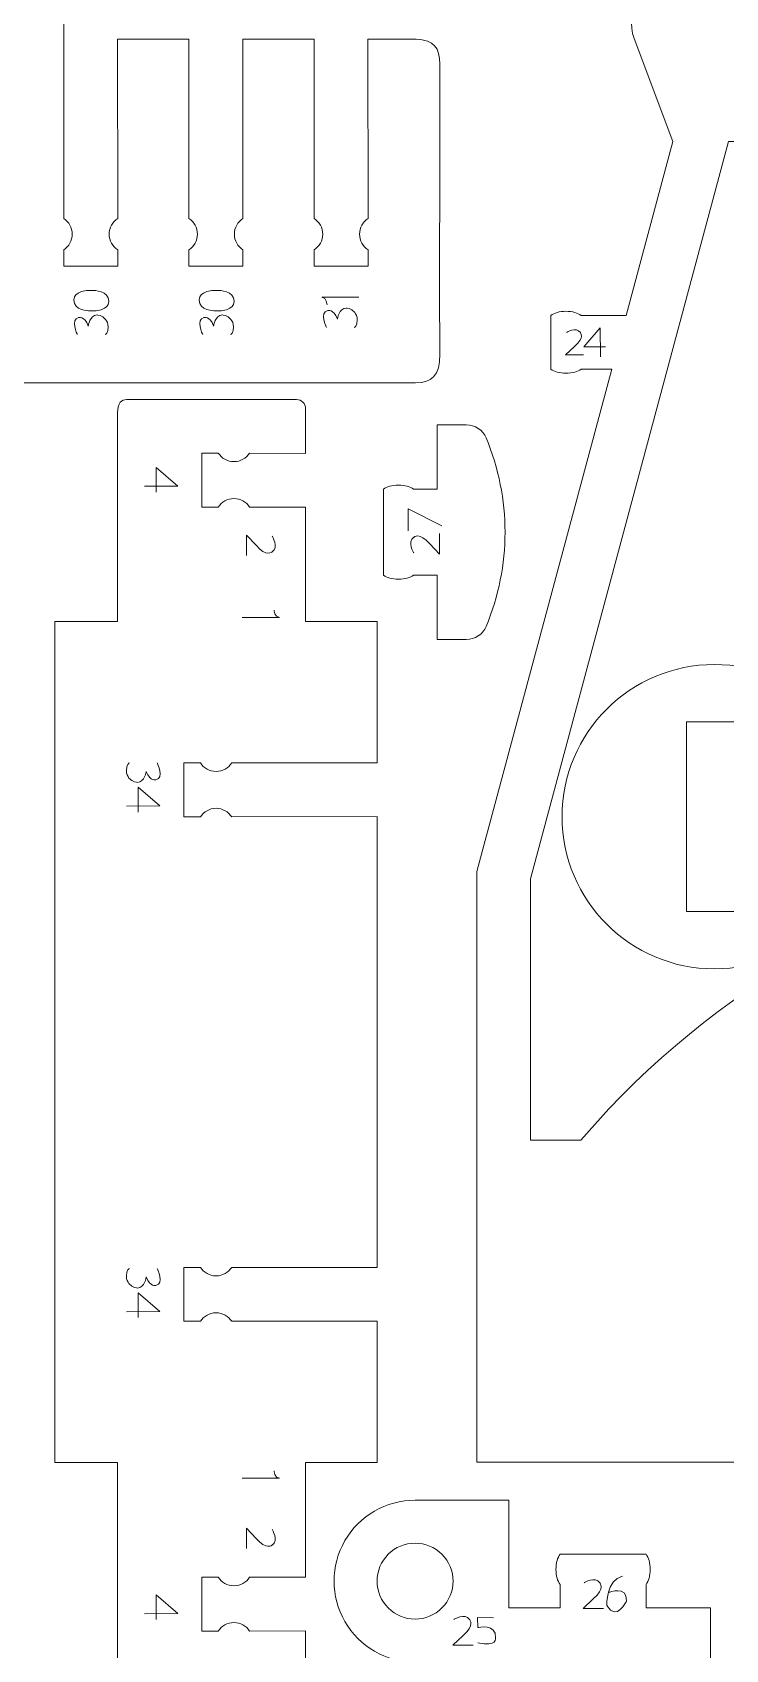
# Model space of a CAD drawing. Header units: centimetres. Extents: x -25 to 25, y -32.5 to 32.5.
# Drawn here: x 5.09 to 9, y -12.9 to -3.77 of the extents above; entities that cross this region are included whole.
import ezdxf

# ---------------------------------------------------------------- set-up
doc = ezdxf.new("R2010")
doc.units = ezdxf.units.CM
doc.header["$MEASUREMENT"] = 0
doc.layers.add('Capa 1', color=7, linetype='Continuous')

msp = doc.modelspace()

# ---------------------------------------------------------------- linework, layer by layer
at = {"layer": 'Capa 1', "color": 250, "lineweight": 9}
for points, knots in [([(0.30389, -4.82121), (0.30389, -4.82121), (0.30254, 1.88672), (0.30254, 1.88672), (0.30254, 1.88672), (0.30258, 1.95105), (0.32817, 2.01271), (0.37366, 2.05821), (0.37366, 2.05821), (0.4192, 2.10366), (0.48061, 2.12916), (0.5449, 2.12912), (0.5449, 2.12912), (0.5449, 2.12912), (2.28698, 2.12912), (2.28698, 2.12912), (2.28698, 2.12912), (2.28698, 2.12912), (2.28698, 2.3397), (2.28698, 2.3397), (2.28698, 2.3397), (2.28698, 2.49889), (2.41721, 2.62912), (2.5764, 2.62912), (2.5764, 2.62912), (2.5764, 2.62912), (2.99756, 2.62912), (2.99756, 2.62912), (2.99756, 2.62912), (3.15674, 2.62912), (3.28698, 2.49889), (3.28698, 2.3397), (3.28698, 2.3397), (3.28698, 2.3397), (3.28698, 2.12912), (3.28698, 2.12912), (3.28698, 2.12912), (3.28698, 2.12912), (5.02906, 2.12912), (5.02906, 2.12912), (5.02906, 2.12912), (5.0934, 2.12908), (5.1551, 2.10349), (5.20055, 2.05795), (5.20055, 2.05795), (5.246, 2.01246), (5.27151, 1.95105), (5.27147, 1.88672), (5.27147, 1.88672), (5.27147, 1.88672), (5.27147, -4.82121), (5.27147, -4.82121)], [0, 0, 0, 0, 0.0714286, 0.0714286, 0.0714286, 0.0714286, 0.1428571, 0.1428571, 0.1428571, 0.1428571, 0.2142857, 0.2142857, 0.2142857, 0.2142857, 0.2857143, 0.2857143, 0.2857143, 0.2857143, 0.3571429, 0.3571429, 0.3571429, 0.3571429, 0.4285714, 0.4285714, 0.4285714, 0.4285714, 0.5, 0.5, 0.5, 0.5, 0.5714286, 0.5714286, 0.5714286, 0.5714286, 0.6428571, 0.6428571, 0.6428571, 0.6428571, 0.7142857, 0.7142857, 0.7142857, 0.7142857, 0.7857143, 0.7857143, 0.7857143, 0.7857143, 0.8571429, 0.8571429, 0.8571429, 0.8571429, 1, 1, 1, 1]), ([(6.98782, -4.82121), (6.98782, -4.82121), (6.98647, -3.80937), (6.98647, -3.80937), (6.98647, -3.80937), (7.07734, -3.80937), (7.16824, -3.80734), (7.25909, -3.80937), (7.25909, -3.80937), (7.35819, -3.81158), (7.39198, -3.85735), (7.39235, -3.95026), (7.39235, -3.95026), (7.39452, -4.4956), (7.38748, -5.04095), (7.39235, -5.58627), (7.39235, -5.58627), (7.39345, -5.70955), (7.34302, -5.74812), (7.25468, -5.74845), (7.25468, -5.74845), (7.25468, -5.74845), (4.96851, -5.74845), (4.96851, -5.74845), (4.96851, -5.74845), (4.96851, -5.74845), (4.96851, -12.17174), (4.96851, -12.17174), (4.96851, -12.17174), (4.96846, -12.23603), (4.94283, -12.29774), (4.89734, -12.34319), (4.89734, -12.34319), (4.8518, -12.38864), (4.79044, -12.41414), (4.72611, -12.4141), (4.72611, -12.4141), (4.72611, -12.4141), (2.78698, -12.4141), (2.78698, -12.4141), (2.78698, -12.4141), (2.78698, -12.4141), (0.8479, -12.4141), (0.8479, -12.4141), (0.8479, -12.4141), (0.78356, -12.41406), (0.7219, -12.38847), (0.67645, -12.34297), (0.67645, -12.34297), (0.631, -12.29744), (0.60546, -12.23603), (0.6055, -12.17174), (0.6055, -12.17174), (0.6055, -12.17174), (0.6055, -5.74845), (0.6055, -5.74845), (0.6055, -5.74845), (0.6055, -5.74845), (-1.68067, -5.74845), (-1.68067, -5.74845), (-1.68067, -5.74845), (-1.76901, -5.74812), (-1.81944, -5.70955), (-1.81834, -5.58627), (-1.81834, -5.58627), (-1.81347, -5.04095), (-1.82051, -4.4956), (-1.81834, -3.95026), (-1.81834, -3.95026), (-1.81797, -3.85735), (-1.78418, -3.81158), (-1.68508, -3.80937), (-1.68508, -3.80937), (-1.59423, -3.80734), (-1.50333, -3.80937), (-1.41246, -3.80937), (-1.41246, -3.80937), (-1.41246, -3.80937), (-1.41246, -4.82121), (-1.41246, -4.82121)], [0, 0, 0, 0, 0.047619, 0.047619, 0.047619, 0.047619, 0.0952381, 0.0952381, 0.0952381, 0.0952381, 0.1428571, 0.1428571, 0.1428571, 0.1428571, 0.1904762, 0.1904762, 0.1904762, 0.1904762, 0.2380952, 0.2380952, 0.2380952, 0.2380952, 0.2857143, 0.2857143, 0.2857143, 0.2857143, 0.3333333, 0.3333333, 0.3333333, 0.3333333, 0.3809524, 0.3809524, 0.3809524, 0.3809524, 0.4285714, 0.4285714, 0.4285714, 0.4285714, 0.4761905, 0.4761905, 0.4761905, 0.4761905, 0.5238095, 0.5238095, 0.5238095, 0.5238095, 0.5714286, 0.5714286, 0.5714286, 0.5714286, 0.6190476, 0.6190476, 0.6190476, 0.6190476, 0.6666667, 0.6666667, 0.6666667, 0.6666667, 0.7142857, 0.7142857, 0.7142857, 0.7142857, 0.7619048, 0.7619048, 0.7619048, 0.7619048, 0.8095238, 0.8095238, 0.8095238, 0.8095238, 0.8571429, 0.8571429, 0.8571429, 0.8571429, 0.9047619, 0.9047619, 0.9047619, 0.9047619, 1, 1, 1, 1]), ([(5.57582, -4.82121), (5.57582, -4.82121), (5.57447, -3.80937), (5.57447, -3.80937), (5.57447, -3.80937), (5.57447, -3.80937), (5.97747, -3.80937), (5.97747, -3.80937), (5.97747, -3.80937), (5.97747, -3.80937), (5.97747, -4.82121), (5.97747, -4.82121)], [0, 0, 0, 0, 0.25, 0.25, 0.25, 0.25, 0.5, 0.5, 0.5, 0.5, 1, 1, 1, 1]), ([(6.28182, -4.82121), (6.28182, -4.82121), (6.28047, -3.80937), (6.28047, -3.80937), (6.28047, -3.80937), (6.28047, -3.80937), (6.68347, -3.80937), (6.68347, -3.80937), (6.68347, -3.80937), (6.68347, -3.80937), (6.68347, -4.82121), (6.68347, -4.82121)], [0, 0, 0, 0, 0.25, 0.25, 0.25, 0.25, 0.5, 0.5, 0.5, 0.5, 1, 1, 1, 1]), ([(5.27147, -4.82121), (5.30045, -4.83983), (5.31966, -4.87235), (5.31966, -4.90935), (5.31966, -4.90935), (5.31966, -4.94634), (5.30045, -4.97887), (5.27147, -4.99747)], [0, 0, 0, 0, 0.3333333, 0.3333333, 0.3333333, 0.3333333, 1, 1, 1, 1]), ([(5.57582, -4.82121), (5.54683, -4.83983), (5.52762, -4.87235), (5.52762, -4.90935), (5.52762, -4.90935), (5.52762, -4.94634), (5.54683, -4.97887), (5.57582, -4.99747)], [0, 0, 0, 0, 0.3333333, 0.3333333, 0.3333333, 0.3333333, 1, 1, 1, 1]), ([(5.97747, -4.82121), (6.00645, -4.83983), (6.02566, -4.87235), (6.02566, -4.90935), (6.02566, -4.90935), (6.02566, -4.94634), (6.00645, -4.97887), (5.97747, -4.99747)], [0, 0, 0, 0, 0.3333333, 0.3333333, 0.3333333, 0.3333333, 1, 1, 1, 1]), ([(6.28182, -4.82121), (6.25283, -4.83983), (6.23362, -4.87235), (6.23362, -4.90935), (6.23362, -4.90935), (6.23362, -4.94634), (6.25283, -4.97887), (6.28182, -4.99747)], [0, 0, 0, 0, 0.3333333, 0.3333333, 0.3333333, 0.3333333, 1, 1, 1, 1]), ([(6.68347, -4.82121), (6.71245, -4.83983), (6.73166, -4.87235), (6.73166, -4.90935), (6.73166, -4.90935), (6.73166, -4.94634), (6.71245, -4.97887), (6.68347, -4.99747)], [0, 0, 0, 0, 0.3333333, 0.3333333, 0.3333333, 0.3333333, 1, 1, 1, 1]), ([(6.98782, -4.82121), (6.95883, -4.83983), (6.93962, -4.87235), (6.93962, -4.90935), (6.93962, -4.90935), (6.93962, -4.94634), (6.95883, -4.97887), (6.98782, -4.99747)], [0, 0, 0, 0, 0.3333333, 0.3333333, 0.3333333, 0.3333333, 1, 1, 1, 1]), ([(5.27147, -4.99747), (5.27147, -4.99747), (5.27136, -5.08999), (5.27136, -5.08999), (5.27136, -5.08999), (5.27136, -5.08999), (5.57582, -5.08999), (5.57582, -5.08999), (5.57582, -5.08999), (5.57582, -5.08999), (5.57582, -4.99745), (5.57582, -4.99745)], [0, 0, 0, 0, 0.25, 0.25, 0.25, 0.25, 0.5, 0.5, 0.5, 0.5, 1, 1, 1, 1]), ([(5.97747, -4.99747), (5.97747, -4.99747), (5.97736, -5.08999), (5.97736, -5.08999), (5.97736, -5.08999), (5.97736, -5.08999), (6.28182, -5.08999), (6.28182, -5.08999), (6.28182, -5.08999), (6.28182, -5.08999), (6.28182, -4.99745), (6.28182, -4.99745)], [0, 0, 0, 0, 0.25, 0.25, 0.25, 0.25, 0.5, 0.5, 0.5, 0.5, 1, 1, 1, 1]), ([(6.68347, -4.99747), (6.68347, -4.99747), (6.68336, -5.08999), (6.68336, -5.08999), (6.68336, -5.08999), (6.68336, -5.08999), (6.98782, -5.08999), (6.98782, -5.08999), (6.98782, -5.08999), (6.98782, -5.08999), (6.98782, -4.99745), (6.98782, -4.99745)], [0, 0, 0, 0, 0.25, 0.25, 0.25, 0.25, 0.5, 0.5, 0.5, 0.5, 1, 1, 1, 1]), ([(6.31946, -12.79217), (6.31946, -12.79217), (6.63539, -12.79088), (6.63539, -12.79088), (6.63539, -12.79088), (6.63539, -12.79088), (6.63539, -13.04341), (6.63539, -13.04341), (6.63539, -13.04341), (6.63539, -13.05681), (6.63006, -13.06965), (6.62063, -13.07912), (6.62063, -13.07912), (6.61119, -13.0886), (6.59826, -13.09391), (6.58487, -13.09393), (6.58487, -13.09393), (6.58487, -13.09393), (5.62526, -13.09393), (5.62526, -13.09393), (5.62526, -13.09393), (5.61187, -13.09393), (5.59899, -13.08855), (5.58956, -13.07916), (5.58956, -13.07916), (5.58013, -13.06977), (5.57474, -13.05681), (5.57474, -13.04341), (5.57474, -13.04341), (5.57474, -13.04341), (5.57474, -11.84131), (5.57474, -11.84131), (5.57474, -11.84131), (5.57474, -11.84131), (5.22115, -11.84131), (5.22115, -11.84131), (5.22115, -11.84131), (5.22115, -11.84131), (5.22115, -7.09554), (5.22115, -7.09554), (5.22115, -7.09554), (5.22115, -7.09554), (5.57474, -7.09554), (5.57474, -7.09554), (5.57474, -7.09554), (5.57474, -7.09554), (5.57474, -5.91364), (5.57474, -5.91364), (5.57474, -5.91364), (5.57474, -5.90026), (5.58013, -5.86718), (5.58952, -5.85775), (5.58952, -5.85775), (5.59891, -5.84832), (5.61187, -5.84294), (5.62526, -5.84294), (5.62526, -5.84294), (5.62526, -5.84294), (6.58487, -5.84294), (6.58487, -5.84294), (6.58487, -5.84294), (6.59826, -5.84294), (6.61111, -5.84823), (6.62059, -5.85771), (6.62059, -5.85771), (6.63004, -5.86716), (6.63537, -5.88006), (6.63539, -5.89344), (6.63539, -5.89344), (6.63539, -5.89344), (6.63539, -6.14599), (6.63539, -6.14599), (6.63539, -6.14599), (6.63539, -6.14599), (6.31946, -6.1447), (6.31946, -6.1447)], [0, 0, 0, 0, 0.05, 0.05, 0.05, 0.05, 0.1, 0.1, 0.1, 0.1, 0.15, 0.15, 0.15, 0.15, 0.2, 0.2, 0.2, 0.2, 0.25, 0.25, 0.25, 0.25, 0.3, 0.3, 0.3, 0.3, 0.35, 0.35, 0.35, 0.35, 0.4, 0.4, 0.4, 0.4, 0.45, 0.45, 0.45, 0.45, 0.5, 0.5, 0.5, 0.5, 0.55, 0.55, 0.55, 0.55, 0.6, 0.6, 0.6, 0.6, 0.65, 0.65, 0.65, 0.65, 0.7, 0.7, 0.7, 0.7, 0.75, 0.75, 0.75, 0.75, 0.8, 0.8, 0.8, 0.8, 0.85, 0.85, 0.85, 0.85, 0.9, 0.9, 0.9, 0.9, 1, 1, 1, 1]), ([(6.1432, -6.1447), (6.1432, -6.1447), (6.05068, -6.14459), (6.05068, -6.14459), (6.05068, -6.14459), (6.05068, -6.14459), (6.05068, -6.44905), (6.05068, -6.44905), (6.05068, -6.44905), (6.05068, -6.44905), (6.14322, -6.44905), (6.14322, -6.44905)], [0, 0, 0, 0, 0.25, 0.25, 0.25, 0.25, 0.5, 0.5, 0.5, 0.5, 1, 1, 1, 1]), ([(6.31946, -6.1447), (6.30084, -6.17368), (6.26832, -6.19289), (6.23132, -6.19289), (6.23132, -6.19289), (6.19433, -6.19289), (6.1618, -6.17368), (6.1432, -6.1447)], [0, 0, 0, 0, 0.3333333, 0.3333333, 0.3333333, 0.3333333, 1, 1, 1, 1]), ([(6.31946, -6.44905), (6.30084, -6.42006), (6.26832, -6.40085), (6.23132, -6.40085), (6.23132, -6.40085), (6.19433, -6.40085), (6.1618, -6.42006), (6.1432, -6.44905)], [0, 0, 0, 0, 0.3333333, 0.3333333, 0.3333333, 0.3333333, 1, 1, 1, 1]), ([(6.31946, -6.44905), (6.31946, -6.44905), (6.63539, -6.44905), (6.63539, -6.44905), (6.63539, -6.44905), (6.63539, -6.44905), (6.63539, -7.09554), (6.63539, -7.09554), (6.63539, -7.09554), (6.63539, -7.09554), (7.03946, -7.09554), (7.03946, -7.09554), (7.03946, -7.09554), (7.03946, -7.09554), (7.03946, -7.89304), (7.03946, -7.89304), (7.03946, -7.89304), (7.03946, -7.89304), (6.21846, -7.89304), (6.21846, -7.89304)], [0, 0, 0, 0, 0.1666667, 0.1666667, 0.1666667, 0.1666667, 0.3333333, 0.3333333, 0.3333333, 0.3333333, 0.5, 0.5, 0.5, 0.5, 0.6666667, 0.6666667, 0.6666667, 0.6666667, 1, 1, 1, 1]), ([(8.08131, -8.19629), (8.08131, -7.72216), (8.46567, -7.3378), (8.93981, -7.3378), (8.93981, -7.3378), (9.41394, -7.3378), (9.79831, -7.72216), (9.79831, -8.19629), (9.79831, -8.19629), (9.79831, -8.67042), (9.41394, -9.0548), (8.93981, -9.0548), (8.93981, -9.0548), (8.46567, -9.0548), (8.08131, -8.67042), (8.08131, -8.19629)], [0, 0, 0, 0, 0.2, 0.2, 0.2, 0.2, 0.4, 0.4, 0.4, 0.4, 0.6, 0.6, 0.6, 0.6, 1, 1, 1, 1]), ([(9.09636, -7.66099), (9.09636, -7.66099), (9.09636, -8.7316), (9.09636, -8.7316), (9.09636, -8.7316), (9.09636, -8.7316), (8.78326, -8.7316), (8.78326, -8.7316), (8.78326, -8.7316), (8.78326, -8.7316), (8.78326, -7.66099), (8.78326, -7.66099), (8.78326, -7.66099), (8.78326, -7.66099), (9.09636, -7.66099), (9.09636, -7.66099)], [0, 0, 0, 0, 0.2, 0.2, 0.2, 0.2, 0.4, 0.4, 0.4, 0.4, 0.6, 0.6, 0.6, 0.6, 1, 1, 1, 1]), ([(6.0422, -7.89304), (6.0422, -7.89304), (5.94968, -7.89293), (5.94968, -7.89293), (5.94968, -7.89293), (5.94968, -7.89293), (5.94968, -8.1974), (5.94968, -8.1974), (5.94968, -8.1974), (5.94968, -8.1974), (6.04222, -8.1974), (6.04222, -8.1974)], [0, 0, 0, 0, 0.25, 0.25, 0.25, 0.25, 0.5, 0.5, 0.5, 0.5, 1, 1, 1, 1]), ([(6.21846, -7.89304), (6.19984, -7.92203), (6.16732, -7.94124), (6.13032, -7.94124), (6.13032, -7.94124), (6.09332, -7.94124), (6.0608, -7.92203), (6.0422, -7.89304)], [0, 0, 0, 0, 0.3333333, 0.3333333, 0.3333333, 0.3333333, 1, 1, 1, 1]), ([(6.21846, -8.1974), (6.19984, -8.16841), (6.16732, -8.1492), (6.13032, -8.1492), (6.13032, -8.1492), (6.09332, -8.1492), (6.0608, -8.16841), (6.0422, -8.1974)], [0, 0, 0, 0, 0.3333333, 0.3333333, 0.3333333, 0.3333333, 1, 1, 1, 1]), ([(6.21846, -8.1974), (6.21846, -8.1974), (7.03946, -8.1961), (7.03946, -8.1961), (7.03946, -8.1961), (7.03946, -8.1961), (7.03946, -10.74087), (7.03946, -10.74087), (7.03946, -10.74087), (7.03946, -10.74087), (6.21847, -10.73958), (6.21847, -10.73958)], [0, 0, 0, 0, 0.25, 0.25, 0.25, 0.25, 0.5, 0.5, 0.5, 0.5, 1, 1, 1, 1]), ([(6.0422, -10.73957), (6.0422, -10.73957), (5.94968, -10.73946), (5.94968, -10.73946), (5.94968, -10.73946), (5.94968, -10.73946), (5.94968, -11.04393), (5.94968, -11.04393), (5.94968, -11.04393), (5.94968, -11.04393), (6.04222, -11.04393), (6.04222, -11.04393)], [0, 0, 0, 0, 0.25, 0.25, 0.25, 0.25, 0.5, 0.5, 0.5, 0.5, 1, 1, 1, 1]), ([(6.21846, -10.73957), (6.19984, -10.76856), (6.16732, -10.78777), (6.13032, -10.78777), (6.13032, -10.78777), (6.09332, -10.78777), (6.0608, -10.76856), (6.0422, -10.73957)], [0, 0, 0, 0, 0.3333333, 0.3333333, 0.3333333, 0.3333333, 1, 1, 1, 1]), ([(6.21846, -11.04393), (6.19984, -11.01494), (6.16732, -10.99573), (6.13032, -10.99573), (6.13032, -10.99573), (6.09332, -10.99573), (6.0608, -11.01494), (6.0422, -11.04393)], [0, 0, 0, 0, 0.3333333, 0.3333333, 0.3333333, 0.3333333, 1, 1, 1, 1]), ([(6.21847, -11.04393), (6.21847, -11.04393), (7.03946, -11.04393), (7.03946, -11.04393), (7.03946, -11.04393), (7.03946, -11.04393), (7.03946, -11.84131), (7.03946, -11.84131), (7.03946, -11.84131), (7.03946, -11.84131), (6.63539, -11.84131), (6.63539, -11.84131), (6.63539, -11.84131), (6.63539, -11.84131), (6.63539, -12.48782), (6.63539, -12.48782), (6.63539, -12.48782), (6.63539, -12.48782), (6.31946, -12.48782), (6.31946, -12.48782)], [0, 0, 0, 0, 0.1666667, 0.1666667, 0.1666667, 0.1666667, 0.3333333, 0.3333333, 0.3333333, 0.3333333, 0.5, 0.5, 0.5, 0.5, 0.6666667, 0.6666667, 0.6666667, 0.6666667, 1, 1, 1, 1]), ([(6.1432, -12.48782), (6.1432, -12.48782), (6.05068, -12.48771), (6.05068, -12.48771), (6.05068, -12.48771), (6.05068, -12.48771), (6.05068, -12.79217), (6.05068, -12.79217), (6.05068, -12.79217), (6.05068, -12.79217), (6.14322, -12.79217), (6.14322, -12.79217)], [0, 0, 0, 0, 0.25, 0.25, 0.25, 0.25, 0.5, 0.5, 0.5, 0.5, 1, 1, 1, 1]), ([(6.31946, -12.48782), (6.30084, -12.51681), (6.26832, -12.53602), (6.23132, -12.53602), (6.23132, -12.53602), (6.19433, -12.53602), (6.1618, -12.51681), (6.1432, -12.48782)], [0, 0, 0, 0, 0.3333333, 0.3333333, 0.3333333, 0.3333333, 1, 1, 1, 1]), ([(6.31946, -12.79217), (6.30084, -12.76319), (6.26832, -12.74398), (6.23132, -12.74398), (6.23132, -12.74398), (6.19433, -12.74398), (6.1618, -12.76319), (6.1432, -12.79217)], [0, 0, 0, 0, 0.3333333, 0.3333333, 0.3333333, 0.3333333, 1, 1, 1, 1])]:
    msp.add_open_spline(points, degree=3, knots=knots, dxfattribs=at)
at = {"layer": 'Capa 1', "color": 18, "lineweight": 9}
for points, knots in [([(13.41842, -3.47706), (13.48267, -3.47702), (13.54433, -3.50248), (13.58978, -3.54789), (13.58978, -3.54789), (13.63523, -3.5933), (13.66077, -3.65521), (13.66082, -3.71942), (13.66082, -3.71942), (13.66082, -3.71942), (13.66082, -3.78002), (13.66082, -3.78002), (13.66082, -3.78002), (13.66082, -3.78002), (12.08529, -3.78002), (12.08529, -3.78002), (12.08529, -3.78002), (12.08529, -3.78002), (12.08529, -4.08302), (12.08529, -4.08302), (12.08529, -4.08302), (12.08529, -4.08302), (13.66082, -4.08302), (13.66082, -4.08302), (13.66082, -4.08302), (13.66082, -4.08302), (13.66082, -8.30268), (13.66082, -8.30268), (13.66082, -8.30268), (13.66082, -8.32759), (13.67355, -8.35072), (13.69455, -8.36408), (13.69455, -8.36408), (13.69455, -8.36408), (14.3107, -8.75548), (14.3107, -8.75548), (14.3107, -8.75548), (14.66064, -8.97773), (14.87269, -9.3639), (14.87278, -9.77847), (14.87278, -9.77847), (14.87278, -9.77847), (14.87278, -11.83939), (14.87278, -11.83939), (14.87278, -11.83939), (14.87278, -11.83939), (13.66082, -11.83939), (13.66082, -11.83939), (13.66082, -11.83939), (13.66082, -11.83939), (13.66082, -10.99107), (13.66082, -10.99107), (13.66082, -10.99107), (13.66082, -10.99107), (13.35786, -10.99107), (13.35786, -10.99107), (13.35786, -10.99107), (13.35786, -10.99107), (13.35786, -11.83939), (13.35786, -11.83939), (13.35786, -11.83939), (13.35786, -11.83939), (12.99426, -11.83939), (12.99426, -11.83939), (12.99426, -11.83939), (12.99426, -11.83939), (12.99426, -12.14239), (12.99426, -12.14239), (12.99426, -12.14239), (12.99426, -12.14239), (11.29753, -12.14239), (11.29753, -12.14239), (11.29753, -12.14239), (11.29753, -12.14239), (11.29753, -11.83939), (11.29753, -11.83939), (11.29753, -11.83939), (11.29753, -11.83939), (7.60113, -11.83939), (7.60113, -11.83939), (7.60113, -11.83939), (7.60113, -11.83939), (7.60113, -8.50659), (7.60113, -8.50659), (7.60113, -8.50659), (7.60113, -8.50659), (8.36101, -5.67064), (8.36101, -5.67064), (8.36101, -5.67064), (8.36101, -5.67064), (8.18816, -5.67064), (8.18816, -5.67064)], [0, 0, 0, 0, 0.0416667, 0.0416667, 0.0416667, 0.0416667, 0.0833333, 0.0833333, 0.0833333, 0.0833333, 0.125, 0.125, 0.125, 0.125, 0.1666667, 0.1666667, 0.1666667, 0.1666667, 0.2083333, 0.2083333, 0.2083333, 0.2083333, 0.25, 0.25, 0.25, 0.25, 0.2916667, 0.2916667, 0.2916667, 0.2916667, 0.3333333, 0.3333333, 0.3333333, 0.3333333, 0.375, 0.375, 0.375, 0.375, 0.4166667, 0.4166667, 0.4166667, 0.4166667, 0.4583333, 0.4583333, 0.4583333, 0.4583333, 0.5, 0.5, 0.5, 0.5, 0.5416667, 0.5416667, 0.5416667, 0.5416667, 0.5833333, 0.5833333, 0.5833333, 0.5833333, 0.625, 0.625, 0.625, 0.625, 0.6666667, 0.6666667, 0.6666667, 0.6666667, 0.7083333, 0.7083333, 0.7083333, 0.7083333, 0.75, 0.75, 0.75, 0.75, 0.7916667, 0.7916667, 0.7916667, 0.7916667, 0.8333333, 0.8333333, 0.8333333, 0.8333333, 0.875, 0.875, 0.875, 0.875, 0.9166667, 0.9166667, 0.9166667, 0.9166667, 1, 1, 1, 1]), ([(8.18816, -5.36768), (8.18816, -5.36768), (8.44219, -5.36768), (8.44219, -5.36768), (8.44219, -5.36768), (8.44219, -5.36768), (8.70526, -4.38602), (8.70526, -4.38602), (8.70526, -4.38602), (8.70526, -4.38602), (8.48785, -3.80429), (8.48785, -3.80429), (8.48785, -3.80429), (8.45997, -3.72999), (8.47028, -3.64672), (8.51544, -3.58141), (8.51544, -3.58141), (8.56059, -3.51615), (8.63553, -3.47715), (8.71489, -3.47706)], [0, 0, 0, 0, 0.1666667, 0.1666667, 0.1666667, 0.1666667, 0.3333333, 0.3333333, 0.3333333, 0.3333333, 0.5, 0.5, 0.5, 0.5, 0.6666667, 0.6666667, 0.6666667, 0.6666667, 1, 1, 1, 1]), ([(11.41394, -8.36154), (11.41394, -8.36154), (11.22569, -8.38063), (11.22569, -8.38063), (11.22569, -8.38063), (10.1247, -8.52174), (9.10701, -9.039), (8.34446, -9.84557), (8.34446, -9.84557), (8.34446, -9.84557), (8.18613, -10.02151), (8.18613, -10.02151), (8.18613, -10.02151), (8.18613, -10.02151), (7.90413, -10.02151), (7.90413, -10.02151), (7.90413, -10.02151), (7.90413, -10.02151), (7.90413, -8.54648), (7.90413, -8.54648), (7.90413, -8.54648), (7.90413, -8.54648), (9.01891, -4.38602), (9.01891, -4.38602), (9.01891, -4.38602), (9.01891, -4.38602), (13.35786, -4.38602), (13.35786, -4.38602), (13.35786, -4.38602), (13.35786, -4.38602), (13.35786, -8.36154), (13.35786, -8.36154), (13.35786, -8.36154), (13.35786, -8.36154), (11.41394, -8.36154), (11.41394, -8.36154)], [0, 0, 0, 0, 0.1, 0.1, 0.1, 0.1, 0.2, 0.2, 0.2, 0.2, 0.3, 0.3, 0.3, 0.3, 0.4, 0.4, 0.4, 0.4, 0.5, 0.5, 0.5, 0.5, 0.6, 0.6, 0.6, 0.6, 0.7, 0.7, 0.7, 0.7, 0.8, 0.8, 0.8, 0.8, 1, 1, 1, 1]), ([(8.01803, -5.36768), (8.03599, -5.35369), (8.06738, -5.34442), (8.1031, -5.34442), (8.1031, -5.34442), (8.13881, -5.34442), (8.1702, -5.35369), (8.18816, -5.36768)], [0, 0, 0, 0, 0.3333333, 0.3333333, 0.3333333, 0.3333333, 1, 1, 1, 1]), ([(8.01803, -5.67064), (8.03599, -5.68463), (8.06738, -5.6939), (8.1031, -5.6939), (8.1031, -5.6939), (8.13881, -5.6939), (8.1702, -5.68463), (8.18816, -5.67064)], [0, 0, 0, 0, 0.3333333, 0.3333333, 0.3333333, 0.3333333, 1, 1, 1, 1]), ([(7.24412, -6.83313), (7.24412, -6.83313), (7.37695, -6.83313), (7.37695, -6.83313), (7.37695, -6.83313), (7.37695, -6.83313), (7.37695, -7.19673), (7.37695, -7.19673), (7.37695, -7.19673), (7.37695, -7.19673), (7.54126, -7.19673), (7.54126, -7.19673), (7.54126, -7.19673), (7.59019, -7.19669), (7.63424, -7.16737), (7.65309, -7.12226), (7.65309, -7.12226), (7.79521, -6.78208), (7.79529, -6.39938), (7.65309, -6.05925), (7.65309, -6.05925), (7.63424, -6.01414), (7.59019, -5.98477), (7.54126, -5.98477), (7.54126, -5.98477), (7.54126, -5.98477), (7.37695, -5.98477), (7.37695, -5.98477), (7.37695, -5.98477), (7.37695, -5.98477), (7.37695, -6.34837), (7.37695, -6.34837), (7.37695, -6.34837), (7.37695, -6.34837), (7.24412, -6.34837), (7.24412, -6.34837)], [0, 0, 0, 0, 0.1, 0.1, 0.1, 0.1, 0.2, 0.2, 0.2, 0.2, 0.3, 0.3, 0.3, 0.3, 0.4, 0.4, 0.4, 0.4, 0.5, 0.5, 0.5, 0.5, 0.6, 0.6, 0.6, 0.6, 0.7, 0.7, 0.7, 0.7, 0.8, 0.8, 0.8, 0.8, 1, 1, 1, 1]), ([(7.07399, -6.34837), (7.09195, -6.33438), (7.12334, -6.32511), (7.15906, -6.32511), (7.15906, -6.32511), (7.19477, -6.32511), (7.22616, -6.33438), (7.24412, -6.34837)], [0, 0, 0, 0, 0.3333333, 0.3333333, 0.3333333, 0.3333333, 1, 1, 1, 1]), ([(7.07399, -6.83313), (7.09195, -6.84712), (7.12334, -6.85639), (7.15906, -6.85639), (7.15906, -6.85639), (7.19477, -6.85639), (7.22616, -6.84712), (7.24412, -6.83313)], [0, 0, 0, 0, 0.3333333, 0.3333333, 0.3333333, 0.3333333, 1, 1, 1, 1]), ([(8.55465, -12.52875), (8.55465, -12.52875), (8.55465, -12.66162), (8.55465, -12.66162), (8.55465, -12.66162), (8.55465, -12.66162), (8.91821, -12.66162), (8.91821, -12.66162), (8.91821, -12.66162), (8.91821, -12.66162), (8.91821, -12.96674), (8.91821, -12.96674), (8.91821, -12.96674), (8.91821, -12.96674), (7.2525, -12.96674), (7.2525, -12.96674), (7.2525, -12.96674), (7.08933, -12.96674), (6.9386, -12.8797), (6.85703, -12.73843), (6.85703, -12.73843), (6.77547, -12.59716), (6.77547, -12.42308), (6.85703, -12.28181), (6.85703, -12.28181), (6.9386, -12.14053), (7.08933, -12.05349), (7.2525, -12.05349), (7.2525, -12.05349), (7.2525, -12.05349), (7.78182, -12.05349), (7.78182, -12.05349), (7.78182, -12.05349), (7.78182, -12.05349), (7.78182, -12.66162), (7.78182, -12.66162), (7.78182, -12.66162), (7.78182, -12.66162), (8.06984, -12.66162), (8.06984, -12.66162), (8.06984, -12.66162), (8.06984, -12.66162), (8.06984, -12.52875), (8.06984, -12.52875)], [0, 0, 0, 0, 0.0833333, 0.0833333, 0.0833333, 0.0833333, 0.1666667, 0.1666667, 0.1666667, 0.1666667, 0.25, 0.25, 0.25, 0.25, 0.3333333, 0.3333333, 0.3333333, 0.3333333, 0.4166667, 0.4166667, 0.4166667, 0.4166667, 0.5, 0.5, 0.5, 0.5, 0.5833333, 0.5833333, 0.5833333, 0.5833333, 0.6666667, 0.6666667, 0.6666667, 0.6666667, 0.75, 0.75, 0.75, 0.75, 0.8333333, 0.8333333, 0.8333333, 0.8333333, 1, 1, 1, 1]), ([(7.46673, -12.51012), (7.46668, -12.45325), (7.44407, -12.39876), (7.40384, -12.35857), (7.40384, -12.35857), (7.3636, -12.31839), (7.30933, -12.29585), (7.2525, -12.29585), (7.2525, -12.29585), (7.19564, -12.2959), (7.14111, -12.31851), (7.10092, -12.35874), (7.10092, -12.35874), (7.06077, -12.39898), (7.0382, -12.45325), (7.03824, -12.51012), (7.03824, -12.51012), (7.03828, -12.56698), (7.0609, -12.62147), (7.10113, -12.66166), (7.10113, -12.66166), (7.14136, -12.70185), (7.19564, -12.72438), (7.2525, -12.72434), (7.2525, -12.72434), (7.30933, -12.7243), (7.36386, -12.70168), (7.40405, -12.66145), (7.40405, -12.66145), (7.44419, -12.62126), (7.46677, -12.56698), (7.46673, -12.51012)], [0, 0, 0, 0, 0.1111111, 0.1111111, 0.1111111, 0.1111111, 0.2222222, 0.2222222, 0.2222222, 0.2222222, 0.3333333, 0.3333333, 0.3333333, 0.3333333, 0.4444444, 0.4444444, 0.4444444, 0.4444444, 0.5555556, 0.5555556, 0.5555556, 0.5555556, 0.6666667, 0.6666667, 0.6666667, 0.6666667, 0.7777778, 0.7777778, 0.7777778, 0.7777778, 1, 1, 1, 1]), ([(8.06984, -12.35862), (8.05585, -12.37658), (8.04658, -12.40797), (8.04658, -12.44369), (8.04658, -12.44369), (8.04658, -12.4794), (8.05585, -12.51079), (8.06984, -12.52875)], [0, 0, 0, 0, 0.3333333, 0.3333333, 0.3333333, 0.3333333, 1, 1, 1, 1]), ([(8.55465, -12.35862), (8.56864, -12.37658), (8.57791, -12.40797), (8.57791, -12.44369), (8.57791, -12.44369), (8.57791, -12.4794), (8.56864, -12.51079), (8.55465, -12.52875)], [0, 0, 0, 0, 0.3333333, 0.3333333, 0.3333333, 0.3333333, 1, 1, 1, 1])]:
    msp.add_open_spline(points, degree=3, knots=knots, dxfattribs=at)
at = {"layer": 'Capa 1', "color": 22, "lineweight": 5}
for points, knots in [([(5.3292, -5.28057), (5.3292, -5.28057), (5.32155, -5.2209), (5.43839, -5.22689), (5.43839, -5.22689), (5.43839, -5.22689), (5.52744, -5.22693), (5.5252, -5.28789)], [0, 0, 0, 0, 0.3333333, 0.3333333, 0.3333333, 0.3333333, 1, 1, 1, 1]), ([(5.52498, -5.28789), (5.52498, -5.28789), (5.53267, -5.34751), (5.41577, -5.3415), (5.41577, -5.3415), (5.41577, -5.3415), (5.32671, -5.3415), (5.32901, -5.28057)], [0, 0, 0, 0, 0.3333333, 0.3333333, 0.3333333, 0.3333333, 1, 1, 1, 1]), ([(6.03594, -5.28057), (6.03594, -5.28057), (6.02829, -5.2209), (6.14513, -5.22689), (6.14513, -5.22689), (6.14513, -5.22689), (6.23418, -5.22693), (6.23194, -5.28789)], [0, 0, 0, 0, 0.3333333, 0.3333333, 0.3333333, 0.3333333, 1, 1, 1, 1]), ([(6.23172, -5.28789), (6.23172, -5.28789), (6.23941, -5.34751), (6.12251, -5.3415), (6.12251, -5.3415), (6.12251, -5.3415), (6.03345, -5.3415), (6.03575, -5.28057)], [0, 0, 0, 0, 0.3333333, 0.3333333, 0.3333333, 0.3333333, 1, 1, 1, 1]), ([(5.50527, -5.47498), (5.50527, -5.47498), (5.52375, -5.46775), (5.52255, -5.4317), (5.52255, -5.4317), (5.52193, -5.41299), (5.51524, -5.39959), (5.50759, -5.38987), (5.50759, -5.38987), (5.48889, -5.36617), (5.45985, -5.36495), (5.45985, -5.36495), (5.45985, -5.36495), (5.41814, -5.36617), (5.4101, -5.42739), (5.4101, -5.42739), (5.4101, -5.42739), (5.38781, -5.36743), (5.35568, -5.3798), (5.35568, -5.3798), (5.35568, -5.3798), (5.30625, -5.38844), (5.34824, -5.47498), (5.34824, -5.47498)], [0, 0, 0, 0, 0.1428571, 0.1428571, 0.1428571, 0.1428571, 0.2857143, 0.2857143, 0.2857143, 0.2857143, 0.4285714, 0.4285714, 0.4285714, 0.4285714, 0.5714286, 0.5714286, 0.5714286, 0.5714286, 0.7142857, 0.7142857, 0.7142857, 0.7142857, 1, 1, 1, 1]), ([(6.21201, -5.47498), (6.21201, -5.47498), (6.23049, -5.46775), (6.22929, -5.4317), (6.22929, -5.4317), (6.22867, -5.41299), (6.22198, -5.39959), (6.21433, -5.38987), (6.21433, -5.38987), (6.19563, -5.36617), (6.16659, -5.36495), (6.16659, -5.36495), (6.16659, -5.36495), (6.12488, -5.36617), (6.11684, -5.42739), (6.11684, -5.42739), (6.11684, -5.42739), (6.09455, -5.36743), (6.06242, -5.3798), (6.06242, -5.3798), (6.06242, -5.3798), (6.01299, -5.38844), (6.05498, -5.47498), (6.05498, -5.47498)], [0, 0, 0, 0, 0.1428571, 0.1428571, 0.1428571, 0.1428571, 0.2857143, 0.2857143, 0.2857143, 0.2857143, 0.4285714, 0.4285714, 0.4285714, 0.4285714, 0.5714286, 0.5714286, 0.5714286, 0.5714286, 0.7142857, 0.7142857, 0.7142857, 0.7142857, 1, 1, 1, 1]), ([(6.90958, -5.43587), (6.90958, -5.43587), (6.92806, -5.42864), (6.92686, -5.39259), (6.92686, -5.39259), (6.92624, -5.37388), (6.91955, -5.36048), (6.9119, -5.35076), (6.9119, -5.35076), (6.8932, -5.32706), (6.86416, -5.32584), (6.86416, -5.32584), (6.86416, -5.32584), (6.82245, -5.32706), (6.81441, -5.38828), (6.81441, -5.38828), (6.81441, -5.38828), (6.79212, -5.32832), (6.75999, -5.34069), (6.75999, -5.34069), (6.75999, -5.34069), (6.71056, -5.34933), (6.75255, -5.43587), (6.75255, -5.43587)], [0, 0, 0, 0, 0.1428571, 0.1428571, 0.1428571, 0.1428571, 0.2857143, 0.2857143, 0.2857143, 0.2857143, 0.4285714, 0.4285714, 0.4285714, 0.4285714, 0.5714286, 0.5714286, 0.5714286, 0.5714286, 0.7142857, 0.7142857, 0.7142857, 0.7142857, 1, 1, 1, 1]), ([(8.10677, -5.46432), (8.10677, -5.46432), (8.16061, -5.42878), (8.18426, -5.46432), (8.18426, -5.46432), (8.18426, -5.46432), (8.21118, -5.49122), (8.15198, -5.54289)], [0, 0, 0, 0, 0.3333333, 0.3333333, 0.3333333, 0.3333333, 1, 1, 1, 1]), ([(8.32639, -5.5452), (8.32639, -5.5452), (8.20478, -5.5452), (8.20478, -5.5452), (8.20478, -5.5452), (8.20478, -5.5452), (8.29625, -5.43757), (8.29625, -5.43757), (8.29625, -5.43757), (8.29625, -5.43757), (8.29731, -5.60119), (8.29731, -5.60119)], [0, 0, 0, 0, 0.25, 0.25, 0.25, 0.25, 0.5, 0.5, 0.5, 0.5, 1, 1, 1, 1]), ([(8.15198, -5.54289), (8.15198, -5.54289), (8.10141, -5.59024), (8.10141, -5.59024), (8.10141, -5.59024), (8.10141, -5.59024), (8.20182, -5.59024), (8.20182, -5.59024)], [0, 0, 0, 0, 0.3333333, 0.3333333, 0.3333333, 0.3333333, 1, 1, 1, 1]), ([(5.79214, -6.36491), (5.79214, -6.36491), (5.79214, -6.22525), (5.79214, -6.22525), (5.79214, -6.22525), (5.79214, -6.22525), (5.91575, -6.3303), (5.91575, -6.3303), (5.91575, -6.3303), (5.91575, -6.3303), (5.72784, -6.33151), (5.72784, -6.33151)], [0, 0, 0, 0, 0.25, 0.25, 0.25, 0.25, 0.5, 0.5, 0.5, 0.5, 1, 1, 1, 1]), ([(7.21409, -6.5835), (7.21409, -6.5835), (7.21409, -6.45824), (7.21409, -6.45824), (7.21409, -6.45824), (7.21409, -6.45824), (7.40367, -6.55546), (7.40367, -6.55546)], [0, 0, 0, 0, 0.3333333, 0.3333333, 0.3333333, 0.3333333, 1, 1, 1, 1]), ([(6.35586, -6.66505), (6.35586, -6.66505), (6.30148, -6.60697), (6.30148, -6.60697), (6.30148, -6.60697), (6.30148, -6.60697), (6.30148, -6.72229), (6.30148, -6.72229)], [0, 0, 0, 0, 0.3333333, 0.3333333, 0.3333333, 0.3333333, 1, 1, 1, 1]), ([(6.4461, -6.61313), (6.4461, -6.61313), (6.48691, -6.67496), (6.4461, -6.70212), (6.4461, -6.70212), (6.4461, -6.70212), (6.4152, -6.73304), (6.35586, -6.66505)], [0, 0, 0, 0, 0.3333333, 0.3333333, 0.3333333, 0.3333333, 1, 1, 1, 1]), ([(7.24564, -6.70823), (7.24564, -6.70823), (7.20483, -6.6464), (7.24564, -6.61924), (7.24564, -6.61924), (7.24564, -6.61924), (7.27654, -6.58832), (7.33588, -6.65631)], [0, 0, 0, 0, 0.3333333, 0.3333333, 0.3333333, 0.3333333, 1, 1, 1, 1]), ([(7.33588, -6.65631), (7.33588, -6.65631), (7.39026, -6.71439), (7.39026, -6.71439), (7.39026, -6.71439), (7.39026, -6.71439), (7.39026, -6.59907), (7.39026, -6.59907)], [0, 0, 0, 0, 0.3333333, 0.3333333, 0.3333333, 0.3333333, 1, 1, 1, 1]), ([(5.64185, -7.89293), (5.64185, -7.89293), (5.62337, -7.90016), (5.62457, -7.93621), (5.62457, -7.93621), (5.62519, -7.95492), (5.63188, -7.96832), (5.63953, -7.97804), (5.63953, -7.97804), (5.65823, -8.00174), (5.68727, -8.00296), (5.68727, -8.00296), (5.68727, -8.00296), (5.72898, -8.00174), (5.73702, -7.94052), (5.73702, -7.94052), (5.73702, -7.94052), (5.75931, -8.00048), (5.79144, -7.98811), (5.79144, -7.98811), (5.79144, -7.98811), (5.84087, -7.97947), (5.79888, -7.89293), (5.79888, -7.89293)], [0, 0, 0, 0, 0.1428571, 0.1428571, 0.1428571, 0.1428571, 0.2857143, 0.2857143, 0.2857143, 0.2857143, 0.4285714, 0.4285714, 0.4285714, 0.4285714, 0.5714286, 0.5714286, 0.5714286, 0.5714286, 0.7142857, 0.7142857, 0.7142857, 0.7142857, 1, 1, 1, 1]), ([(5.69036, -8.17027), (5.69036, -8.17027), (5.69036, -8.03061), (5.69036, -8.03061), (5.69036, -8.03061), (5.69036, -8.03061), (5.81397, -8.13566), (5.81397, -8.13566), (5.81397, -8.13566), (5.81397, -8.13566), (5.62606, -8.13687), (5.62606, -8.13687)], [0, 0, 0, 0, 0.25, 0.25, 0.25, 0.25, 0.5, 0.5, 0.5, 0.5, 1, 1, 1, 1]), ([(5.64185, -10.74603), (5.64185, -10.74603), (5.62337, -10.75326), (5.62457, -10.78931), (5.62457, -10.78931), (5.62519, -10.80802), (5.63188, -10.82142), (5.63953, -10.83114), (5.63953, -10.83114), (5.65823, -10.85484), (5.68727, -10.85606), (5.68727, -10.85606), (5.68727, -10.85606), (5.72898, -10.85484), (5.73702, -10.79362), (5.73702, -10.79362), (5.73702, -10.79362), (5.75931, -10.85358), (5.79144, -10.84121), (5.79144, -10.84121), (5.79144, -10.84121), (5.84087, -10.83257), (5.79888, -10.74603), (5.79888, -10.74603)], [0, 0, 0, 0, 0.1428571, 0.1428571, 0.1428571, 0.1428571, 0.2857143, 0.2857143, 0.2857143, 0.2857143, 0.4285714, 0.4285714, 0.4285714, 0.4285714, 0.5714286, 0.5714286, 0.5714286, 0.5714286, 0.7142857, 0.7142857, 0.7142857, 0.7142857, 1, 1, 1, 1]), ([(5.69036, -11.02337), (5.69036, -11.02337), (5.69036, -10.88371), (5.69036, -10.88371), (5.69036, -10.88371), (5.69036, -10.88371), (5.81397, -10.98876), (5.81397, -10.98876), (5.81397, -10.98876), (5.81397, -10.98876), (5.62606, -10.98997), (5.62606, -10.98997)], [0, 0, 0, 0, 0.25, 0.25, 0.25, 0.25, 0.5, 0.5, 0.5, 0.5, 1, 1, 1, 1]), ([(6.35586, -12.26964), (6.35586, -12.26964), (6.30148, -12.21156), (6.30148, -12.21156), (6.30148, -12.21156), (6.30148, -12.21156), (6.30148, -12.32688), (6.30148, -12.32688)], [0, 0, 0, 0, 0.3333333, 0.3333333, 0.3333333, 0.3333333, 1, 1, 1, 1]), ([(6.4461, -12.21772), (6.4461, -12.21772), (6.48691, -12.27955), (6.4461, -12.30671), (6.4461, -12.30671), (6.4461, -12.30671), (6.4152, -12.33763), (6.35586, -12.26964)], [0, 0, 0, 0, 0.3333333, 0.3333333, 0.3333333, 0.3333333, 1, 1, 1, 1]), ([(8.20546, -12.52007), (8.20546, -12.52007), (8.26729, -12.47926), (8.29445, -12.52007), (8.29445, -12.52007), (8.29445, -12.52007), (8.32537, -12.55097), (8.25738, -12.61031)], [0, 0, 0, 0, 0.3333333, 0.3333333, 0.3333333, 0.3333333, 1, 1, 1, 1]), ([(8.34525, -12.57319), (8.34525, -12.57319), (8.44909, -12.53264), (8.44414, -12.6213), (8.44414, -12.6213), (8.44414, -12.6213), (8.38895, -12.74307), (8.33369, -12.64738), (8.33369, -12.64738), (8.33369, -12.64738), (8.32875, -12.50231), (8.42266, -12.48255)], [0, 0, 0, 0, 0.25, 0.25, 0.25, 0.25, 0.5, 0.5, 0.5, 0.5, 1, 1, 1, 1]), ([(5.79214, -12.7273), (5.79214, -12.7273), (5.79214, -12.58764), (5.79214, -12.58764), (5.79214, -12.58764), (5.79214, -12.58764), (5.91575, -12.69269), (5.91575, -12.69269), (5.91575, -12.69269), (5.91575, -12.69269), (5.72784, -12.6939), (5.72784, -12.6939)], [0, 0, 0, 0, 0.25, 0.25, 0.25, 0.25, 0.5, 0.5, 0.5, 0.5, 1, 1, 1, 1]), ([(8.25738, -12.61031), (8.25738, -12.61031), (8.1993, -12.66469), (8.1993, -12.66469), (8.1993, -12.66469), (8.1993, -12.66469), (8.31462, -12.66469), (8.31462, -12.66469)], [0, 0, 0, 0, 0.3333333, 0.3333333, 0.3333333, 0.3333333, 1, 1, 1, 1]), ([(7.47085, -12.72733), (7.47085, -12.72733), (7.53268, -12.68652), (7.55984, -12.72733), (7.55984, -12.72733), (7.55984, -12.72733), (7.59076, -12.75823), (7.52277, -12.81757)], [0, 0, 0, 0, 0.3333333, 0.3333333, 0.3333333, 0.3333333, 1, 1, 1, 1]), ([(7.69504, -12.71636), (7.69504, -12.71636), (7.60357, -12.71581), (7.60357, -12.71581), (7.60357, -12.71581), (7.60357, -12.71581), (7.60686, -12.77219), (7.60686, -12.77219)], [0, 0, 0, 0, 0.3333333, 0.3333333, 0.3333333, 0.3333333, 1, 1, 1, 1]), ([(7.60686, -12.77219), (7.60686, -12.77219), (7.71195, -12.74813), (7.70577, -12.82936), (7.70577, -12.82936), (7.70577, -12.82936), (7.71688, -12.88505), (7.60686, -12.85784)], [0, 0, 0, 0, 0.3333333, 0.3333333, 0.3333333, 0.3333333, 1, 1, 1, 1]), ([(7.52277, -12.81757), (7.52277, -12.81757), (7.46469, -12.87195), (7.46469, -12.87195), (7.46469, -12.87195), (7.46469, -12.87195), (7.58001, -12.87195), (7.58001, -12.87195)], [0, 0, 0, 0, 0.3333333, 0.3333333, 0.3333333, 0.3333333, 1, 1, 1, 1])]:
    msp.add_open_spline(points, degree=3, knots=knots, dxfattribs=at)
for points in [[(6.75608, -5.30762), (6.75608, -5.30762), (6.75443, -5.26721), (6.72666, -5.26557)], [(6.72666, -5.26557), (6.72666, -5.26557), (6.93617, -5.26557), (6.93617, -5.26557)], [(6.48762, -7.07251), (6.48762, -7.07251), (6.27811, -7.07251), (6.27811, -7.07251)], [(6.4582, -7.03046), (6.4582, -7.03046), (6.45985, -7.07087), (6.48762, -7.07251)], [(6.48762, -11.92983), (6.48762, -11.92983), (6.27811, -11.92983), (6.27811, -11.92983)], [(6.4582, -11.88778), (6.4582, -11.88778), (6.45985, -11.92819), (6.48762, -11.92983)]]:
    msp.add_open_spline(points, degree=3, dxfattribs=at)
at = {"layer": 'Capa 1', "color": 18, "lineweight": 9}
for points in [[(8.01803, -5.67064), (8.01803, -5.67064), (8.01803, -5.36768), (8.01803, -5.36768)], [(7.07399, -6.34837), (7.07399, -6.34837), (7.07399, -6.83313), (7.07399, -6.83313)], [(8.06984, -12.35862), (8.06984, -12.35862), (8.55465, -12.35862), (8.55465, -12.35862)]]:
    msp.add_open_spline(points, degree=3, dxfattribs=at)

doc.saveas('drawing.dxf')
